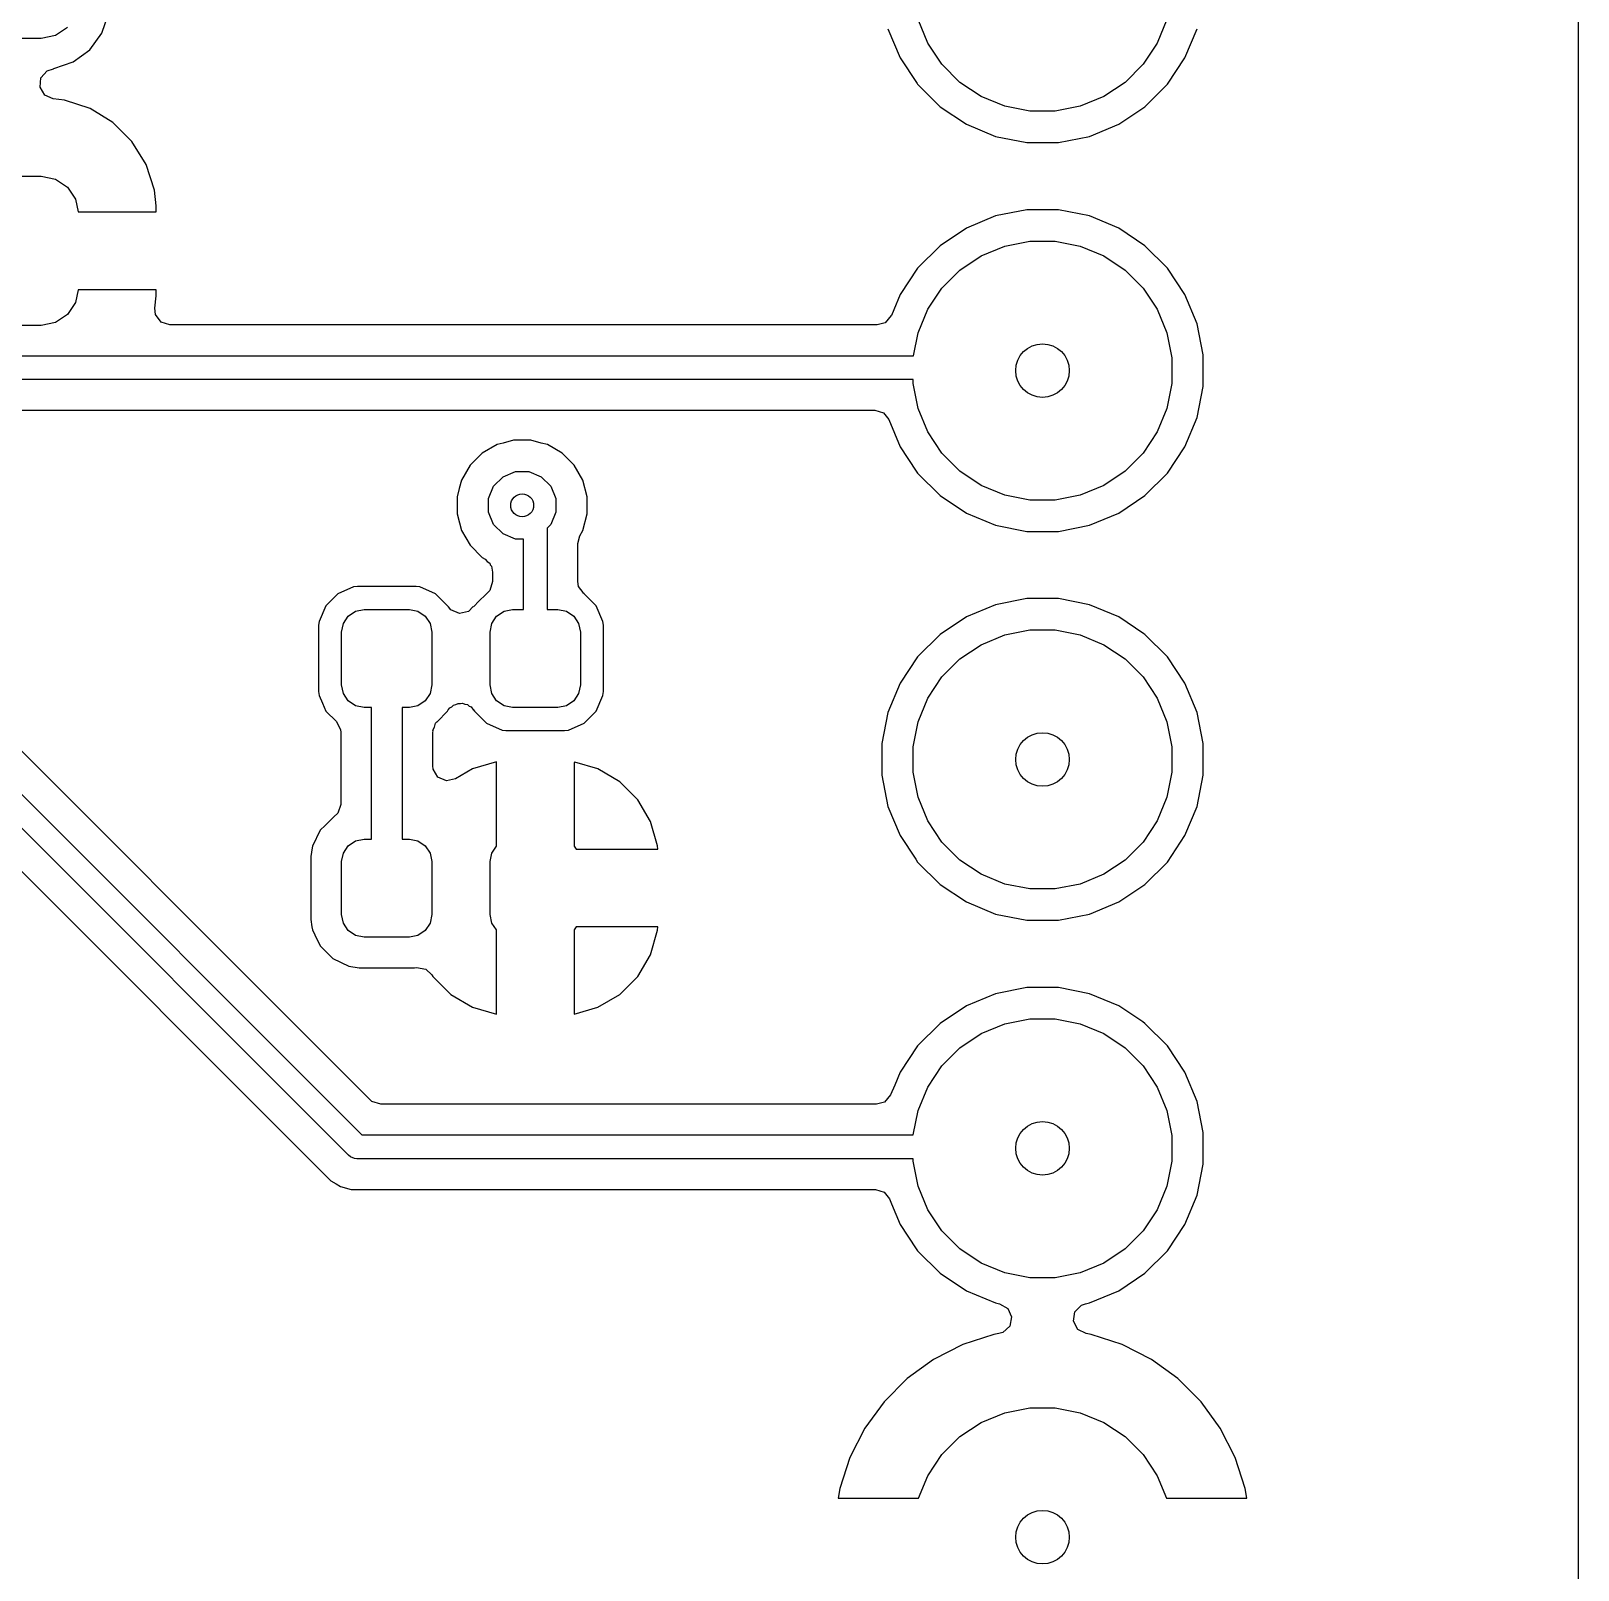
# Model space of a CAD drawing. Extents: x 2.09 to 4.51, y -4.8 to -2.93.
# Drawn here: x 4.1098 to 4.5079, y -4.3683 to -3.9725 of the extents above; entities that cross this region are included whole.
import ezdxf

# ---------------------------------------------------------------- set-up
doc = ezdxf.new("R2010")
doc.units = 0
doc.header["$MEASUREMENT"] = 0
doc.layers.add('BLACK', color=7, linetype='CONTINUOUS')

msp = doc.modelspace()

# ---------------------------------------------------------------- linework, layer by layer
at = {"layer": 'BLACK', "linetype": 'CONTINUOUS'}
for p, q in [((4.50785, -3.01194), (4.50785, -4.72428)), ((4.12809, -3.97308), (4.12983, -3.9681)), ((4.11924, -3.9716), (4.11612, -3.97368)), ((4.33031, -3.97191), (4.33343, -3.97943)), ((4.34057, -3.97562), (4.33806, -3.96956)), ((4.4021, -3.96956), (4.39959, -3.97562)), ((4.40673, -3.97943), (4.40985, -3.97191)), ((4.11245, -3.97441), (4.07653, -3.97441)), ((4.11612, -3.97368), (4.11245, -3.97441)), ((4.12496, -3.97732), (4.12809, -3.97308)), ((4.34421, -3.98107), (4.34057, -3.97562)), ((4.39959, -3.97562), (4.39595, -3.98107)), ((4.12072, -3.98045), (4.12496, -3.97732)), ((4.33343, -3.97943), (4.33781, -3.98599)), ((4.4022, -3.98621), (4.40673, -3.97943)), ((4.11242, -3.98451), (4.11403, -3.98271)), ((4.11403, -3.98271), (4.11562, -3.9822)), ((4.11562, -3.9822), (4.11574, -3.98219)), ((4.11574, -3.98219), (4.12072, -3.98045)), ((4.34885, -3.98571), (4.34421, -3.98107)), ((4.39595, -3.98107), (4.39131, -3.98571)), ((4.11217, -3.98691), (4.11242, -3.98451)), ((4.11338, -3.98899), (4.11217, -3.98691)), ((4.33781, -3.98599), (4.33795, -3.98621)), ((4.33795, -3.98621), (4.34371, -3.99197)), ((4.3543, -3.98936), (4.34885, -3.98571)), ((4.39131, -3.98571), (4.38585, -3.98936)), ((4.39644, -3.99197), (4.4022, -3.98621)), ((4.11559, -3.98996), (4.11338, -3.98899)), ((4.11848, -3.99026), (4.11559, -3.98996)), ((4.12504, -3.99243), (4.11848, -3.99026)), ((4.11848, -3.99026), (4.11848, -3.99026)), ((4.34371, -3.99197), (4.35049, -3.99649)), ((4.36036, -3.99187), (4.3543, -3.98936)), ((4.3668, -3.99315), (4.36036, -3.99187)), ((4.37979, -3.99187), (4.37336, -3.99315)), ((4.38585, -3.98936), (4.37979, -3.99187)), ((4.38967, -3.99649), (4.39644, -3.99197)), ((4.13093, -3.99606), (4.12504, -3.99243)), ((4.12504, -3.99243), (4.12504, -3.99243)), ((4.13582, -4.00096), (4.13093, -3.99606)), ((4.37336, -3.99315), (4.3668, -3.99315)), ((4.35049, -3.99649), (4.35801, -3.99961)), ((4.35801, -3.99961), (4.36601, -4.0012)), ((4.37415, -4.0012), (4.38214, -3.99961)), ((4.38214, -3.99961), (4.38967, -3.99649)), ((4.13946, -4.00685), (4.13582, -4.00096)), ((4.36601, -4.0012), (4.36601, -4.0012)), ((4.36601, -4.0012), (4.37415, -4.0012)), ((4.37415, -4.0012), (4.37415, -4.0012)), ((4.14163, -4.01341), (4.13946, -4.00685)), ((4.13946, -4.00685), (4.13946, -4.00685)), ((4.07653, -4.00984), (4.11245, -4.00984)), ((4.11245, -4.00984), (4.11612, -4.01057)), ((4.11612, -4.01057), (4.11924, -4.01265)), ((4.11924, -4.01265), (4.12132, -4.01577)), ((4.12132, -4.01577), (4.12197, -4.01904)), ((4.14205, -4.01747), (4.14163, -4.01341)), ((4.14163, -4.01341), (4.14163, -4.01341)), ((4.12197, -4.01904), (4.14205, -4.01904)), ((4.14205, -4.01904), (4.14205, -4.01747)), ((4.14205, -4.01904), (4.14205, -4.01904)), ((4.36601, -4.01848), (4.35801, -4.02007)), ((4.37415, -4.01848), (4.36601, -4.01848)), ((4.36601, -4.01848), (4.36601, -4.01848)), ((4.38214, -4.02007), (4.37415, -4.01848)), ((4.37415, -4.01848), (4.37415, -4.01848)), ((4.35049, -4.02319), (4.34371, -4.02772)), ((4.35801, -4.02007), (4.35049, -4.02319)), ((4.38967, -4.02319), (4.38214, -4.02007)), ((4.39644, -4.02772), (4.38967, -4.02319)), ((4.34371, -4.02772), (4.33795, -4.03348)), ((4.3543, -4.03033), (4.36036, -4.02782)), ((4.36036, -4.02782), (4.3668, -4.02654)), ((4.3668, -4.02654), (4.37336, -4.02654)), ((4.37336, -4.02654), (4.37979, -4.02782)), ((4.37979, -4.02782), (4.38585, -4.03033)), ((4.4022, -4.03348), (4.39644, -4.02772)), ((4.39644, -4.02772), (4.39644, -4.02772)), ((4.34885, -4.03397), (4.3543, -4.03033)), ((4.38585, -4.03033), (4.39131, -4.03397)), ((4.33795, -4.03348), (4.33343, -4.04025)), ((4.34421, -4.03861), (4.34885, -4.03397)), ((4.39131, -4.03397), (4.39595, -4.03861)), ((4.40673, -4.04025), (4.4022, -4.03348)), ((4.12197, -4.03904), (4.12132, -4.0423)), ((4.14205, -4.03904), (4.12197, -4.03904)), ((4.14205, -4.0406), (4.14205, -4.03904)), ((4.14205, -4.03904), (4.14205, -4.03904)), ((4.34057, -4.04407), (4.34421, -4.03861)), ((4.39595, -4.03861), (4.39959, -4.04407)), ((4.12132, -4.0423), (4.11924, -4.04542)), ((4.14172, -4.04382), (4.14205, -4.0406)), ((4.14189, -4.04542), (4.14172, -4.04382)), ((4.33343, -4.04025), (4.33179, -4.04421)), ((4.40985, -4.04778), (4.40673, -4.04025)), ((4.11612, -4.0475), (4.11245, -4.04823)), ((4.11924, -4.04542), (4.11612, -4.0475)), ((4.14331, -4.04737), (4.14189, -4.04542)), ((4.1456, -4.04811), (4.14331, -4.04737)), ((4.3296, -4.04754), (4.32757, -4.04811)), ((4.33117, -4.0457), (4.3296, -4.04754)), ((4.33119, -4.04565), (4.33117, -4.0457)), ((4.33179, -4.04421), (4.33119, -4.04565)), ((4.33806, -4.05013), (4.34057, -4.04407)), ((4.39959, -4.04407), (4.4021, -4.05013)), ((4.41144, -4.05577), (4.40985, -4.04778)), ((4.11245, -4.04823), (4.07653, -4.04823)), ((4.32757, -4.04811), (4.1456, -4.04811)), ((4.33689, -4.056), (4.33806, -4.05013)), ((4.4021, -4.05013), (4.40338, -4.05656)), ((4.41144, -4.06392), (4.41144, -4.05577)), ((4.01701, -4.056), (4.33689, -4.056)), ((4.40338, -4.05656), (4.40338, -4.06312)), ((4.33678, -4.06211), (4.01575, -4.06211)), ((4.33678, -4.06312), (4.33678, -4.06211)), ((4.33806, -4.06956), (4.33678, -4.06312)), ((4.40338, -4.06312), (4.4021, -4.06956)), ((4.40985, -4.07191), (4.41144, -4.06392)), ((4.01719, -4.07), (4.32692, -4.07)), ((4.32692, -4.07), (4.32921, -4.07074)), ((4.32921, -4.07074), (4.33052, -4.07241)), ((4.34057, -4.07562), (4.33806, -4.06956)), ((4.4021, -4.06956), (4.39959, -4.07562)), ((4.33052, -4.07241), (4.33343, -4.07943)), ((4.34421, -4.08107), (4.34057, -4.07562)), ((4.39959, -4.07562), (4.39595, -4.08107)), ((4.40673, -4.07943), (4.40985, -4.07191)), ((4.22975, -4.07888), (4.22593, -4.08108)), ((4.23133, -4.07846), (4.22975, -4.07888)), ((4.23402, -4.07774), (4.23133, -4.07846)), ((4.23843, -4.07774), (4.23402, -4.07774)), ((4.24112, -4.07846), (4.23843, -4.07774)), ((4.24269, -4.07888), (4.24112, -4.07846)), ((4.24651, -4.08108), (4.24269, -4.07888)), ((4.24269, -4.07888), (4.24269, -4.07888)), ((4.33343, -4.07943), (4.33761, -4.08569)), ((4.4022, -4.08621), (4.40673, -4.07943)), ((4.22593, -4.08108), (4.22282, -4.0842)), ((4.24963, -4.0842), (4.24651, -4.08108)), ((4.24651, -4.08108), (4.24651, -4.08108)), ((4.34885, -4.08571), (4.34421, -4.08107)), ((4.39595, -4.08107), (4.39131, -4.08571)), ((4.22282, -4.0842), (4.22061, -4.08802)), ((4.22886, -4.08957), (4.2313, -4.08712)), ((4.2313, -4.08712), (4.23449, -4.0858)), ((4.23449, -4.0858), (4.23795, -4.0858)), ((4.23795, -4.0858), (4.24114, -4.08712)), ((4.24114, -4.08712), (4.24359, -4.08957)), ((4.25183, -4.08802), (4.24963, -4.0842)), ((4.24963, -4.0842), (4.24963, -4.0842)), ((4.33761, -4.08569), (4.33795, -4.08621)), ((4.33795, -4.08621), (4.34371, -4.09197)), ((4.3543, -4.08936), (4.34885, -4.08571)), ((4.39131, -4.08571), (4.38585, -4.08936)), ((4.39644, -4.09197), (4.4022, -4.08621)), ((4.22003, -4.09018), (4.21947, -4.09228)), ((4.22061, -4.08802), (4.22003, -4.09018)), ((4.22753, -4.09276), (4.22886, -4.08957)), ((4.24359, -4.08957), (4.24491, -4.09276)), ((4.25297, -4.09228), (4.25183, -4.08802)), ((4.25183, -4.08802), (4.25183, -4.08802)), ((4.25183, -4.08802), (4.25183, -4.08802)), ((4.36036, -4.09187), (4.3543, -4.08936)), ((4.38585, -4.08936), (4.37979, -4.09187)), ((4.21947, -4.09228), (4.21947, -4.09669)), ((4.22753, -4.09622), (4.22753, -4.09276)), ((4.24491, -4.09276), (4.24491, -4.09622)), ((4.25297, -4.09669), (4.25297, -4.09228)), ((4.34371, -4.09197), (4.35049, -4.09649)), ((4.3668, -4.09315), (4.36036, -4.09187)), ((4.37336, -4.09315), (4.3668, -4.09315)), ((4.37979, -4.09187), (4.37336, -4.09315)), ((4.38967, -4.09649), (4.39644, -4.09197)), ((4.21947, -4.09669), (4.22008, -4.09896)), ((4.22008, -4.09896), (4.22061, -4.10095)), ((4.22886, -4.09941), (4.22753, -4.09622)), ((4.2313, -4.10185), (4.22886, -4.09941)), ((4.24359, -4.09941), (4.24262, -4.10038)), ((4.24491, -4.09622), (4.24359, -4.09941)), ((4.25183, -4.10095), (4.25297, -4.09669)), ((4.35049, -4.09649), (4.35801, -4.09961)), ((4.38214, -4.09961), (4.38967, -4.09649)), ((4.22061, -4.10095), (4.22282, -4.10477)), ((4.23449, -4.10318), (4.2313, -4.10185)), ((4.23652, -4.10318), (4.23449, -4.10318)), ((4.23652, -4.12126), (4.23652, -4.10318)), ((4.24262, -4.10038), (4.24262, -4.12126)), ((4.25051, -4.10428), (4.25103, -4.10233)), ((4.25103, -4.10233), (4.25183, -4.10095)), ((4.35801, -4.09961), (4.36601, -4.1012)), ((4.36601, -4.1012), (4.36601, -4.1012)), ((4.36601, -4.1012), (4.37415, -4.1012)), ((4.37415, -4.1012), (4.38214, -4.09961)), ((4.37415, -4.1012), (4.37415, -4.1012)), ((4.22282, -4.10477), (4.22282, -4.10477)), ((4.22282, -4.10477), (4.22593, -4.10789)), ((4.25051, -4.11406), (4.25051, -4.10428)), ((4.22593, -4.10789), (4.22667, -4.10832)), ((4.22667, -4.10832), (4.22722, -4.10892)), ((4.22722, -4.10892), (4.22788, -4.1094)), ((4.22788, -4.1094), (4.22801, -4.1098)), ((4.22801, -4.1098), (4.22829, -4.11011)), ((4.22829, -4.11011), (4.22862, -4.1117)), ((4.19284, -4.11545), (4.18883, -4.11722)), ((4.19382, -4.11533), (4.19284, -4.11545)), ((4.20894, -4.11533), (4.19382, -4.11533)), ((4.19382, -4.11533), (4.19382, -4.11533)), ((4.20992, -4.11545), (4.20894, -4.11533)), ((4.21393, -4.11722), (4.20992, -4.11545)), ((4.20992, -4.11545), (4.20992, -4.11545)), ((4.20992, -4.11545), (4.20992, -4.11545)), ((4.22862, -4.11406), (4.22788, -4.11636)), ((4.22862, -4.1117), (4.22862, -4.11406)), ((4.25074, -4.11537), (4.25051, -4.11406)), ((4.25192, -4.11691), (4.25074, -4.11537)), ((4.18883, -4.11722), (4.18572, -4.12032)), ((4.21703, -4.12032), (4.21393, -4.11722)), ((4.22492, -4.11931), (4.22391, -4.12032)), ((4.22701, -4.11722), (4.22492, -4.11931)), ((4.22727, -4.11696), (4.22701, -4.11722)), ((4.22701, -4.11722), (4.22701, -4.11722)), ((4.22788, -4.11636), (4.22726, -4.11696)), ((4.22726, -4.11696), (4.22727, -4.11696)), ((4.25186, -4.11696), (4.25192, -4.11691)), ((4.25212, -4.11722), (4.25186, -4.11696)), ((4.25522, -4.12032), (4.25212, -4.11722)), ((4.25212, -4.11722), (4.25212, -4.11722)), ((4.36601, -4.11848), (4.35801, -4.12007)), ((4.37415, -4.11848), (4.36601, -4.11848)), ((4.36601, -4.11848), (4.36601, -4.11848)), ((4.38214, -4.12007), (4.37415, -4.11848)), ((4.37415, -4.11848), (4.37415, -4.11848)), ((4.18572, -4.12032), (4.18395, -4.12433)), ((4.19021, -4.12484), (4.19146, -4.12296)), ((4.19146, -4.12296), (4.19335, -4.1217)), ((4.19335, -4.1217), (4.19557, -4.12126)), ((4.19557, -4.12126), (4.20719, -4.12126)), ((4.20719, -4.12126), (4.20941, -4.1217)), ((4.20941, -4.1217), (4.21129, -4.12296)), ((4.21129, -4.12296), (4.21255, -4.12484)), ((4.21724, -4.12062), (4.21703, -4.12032)), ((4.21703, -4.12032), (4.21703, -4.12032)), ((4.21703, -4.12032), (4.21703, -4.12032)), ((4.2173, -4.12058), (4.21724, -4.12062)), ((4.21787, -4.12137), (4.2173, -4.12058)), ((4.22008, -4.12234), (4.21787, -4.12137)), ((4.22243, -4.12183), (4.22008, -4.12234)), ((4.22359, -4.12054), (4.22243, -4.12183)), ((4.22371, -4.12062), (4.22359, -4.12054)), ((4.22391, -4.12032), (4.22371, -4.12062)), ((4.22839, -4.12484), (4.22965, -4.12296)), ((4.22965, -4.12296), (4.23154, -4.1217)), ((4.23154, -4.1217), (4.23376, -4.12126)), ((4.23376, -4.12126), (4.23652, -4.12126)), ((4.24262, -4.12126), (4.24537, -4.12126)), ((4.24537, -4.12126), (4.2476, -4.1217)), ((4.2476, -4.1217), (4.24948, -4.12296)), ((4.24948, -4.12296), (4.25074, -4.12484)), ((4.25699, -4.12433), (4.25522, -4.12032)), ((4.35049, -4.12319), (4.34371, -4.12772)), ((4.35801, -4.12007), (4.35049, -4.12319)), ((4.38967, -4.12319), (4.38214, -4.12007)), ((4.39611, -4.1275), (4.38967, -4.12319)), ((4.18395, -4.12433), (4.18384, -4.12532)), ((4.18384, -4.12532), (4.18384, -4.1424)), ((4.18976, -4.12707), (4.19021, -4.12484)), ((4.18976, -4.14065), (4.18976, -4.12707)), ((4.21255, -4.12484), (4.21299, -4.12707)), ((4.21299, -4.12707), (4.21299, -4.14065)), ((4.22795, -4.12707), (4.22839, -4.12484)), ((4.22795, -4.14065), (4.22795, -4.12707)), ((4.25074, -4.12484), (4.25118, -4.12707)), ((4.25118, -4.12707), (4.25118, -4.14065)), ((4.25711, -4.12532), (4.25699, -4.12433)), ((4.25711, -4.1424), (4.25711, -4.12532)), ((4.36036, -4.12782), (4.3668, -4.12654)), ((4.3668, -4.12654), (4.37336, -4.12654)), ((4.37336, -4.12654), (4.37979, -4.12782)), ((4.34371, -4.12772), (4.33795, -4.13348)), ((4.34885, -4.13397), (4.3543, -4.13033)), ((4.3543, -4.13033), (4.36036, -4.12782)), ((4.37979, -4.12782), (4.38585, -4.13033)), ((4.38585, -4.13033), (4.39131, -4.13397)), ((4.39644, -4.12772), (4.39611, -4.1275)), ((4.4022, -4.13348), (4.39644, -4.12772)), ((4.33795, -4.13348), (4.33343, -4.14025)), ((4.34421, -4.13861), (4.34885, -4.13397)), ((4.39131, -4.13397), (4.39595, -4.13861)), ((4.40673, -4.14025), (4.4022, -4.13348)), ((4.34057, -4.14407), (4.34421, -4.13861)), ((4.39595, -4.13861), (4.39959, -4.14407)), ((4.18384, -4.1424), (4.18384, -4.1424)), ((4.18384, -4.1424), (4.18395, -4.14338)), ((4.19021, -4.14287), (4.18976, -4.14065)), ((4.19146, -4.14476), (4.19021, -4.14287)), ((4.21255, -4.14287), (4.21129, -4.14476)), ((4.21299, -4.14065), (4.21255, -4.14287)), ((4.22839, -4.14287), (4.22795, -4.14065)), ((4.22965, -4.14476), (4.22839, -4.14287)), ((4.25074, -4.14287), (4.24948, -4.14476)), ((4.25118, -4.14065), (4.25074, -4.14287)), ((4.25699, -4.14338), (4.25711, -4.1424)), ((4.33343, -4.14025), (4.33031, -4.14778)), ((4.40985, -4.14778), (4.40673, -4.14025)), ((4.13455, -4.18482), (4.09688, -4.14715)), ((4.18395, -4.14338), (4.18483, -4.14537)), ((4.18483, -4.14537), (4.18572, -4.14739)), ((4.19335, -4.14601), (4.19146, -4.14476)), ((4.19557, -4.14646), (4.19335, -4.14601)), ((4.19744, -4.14646), (4.19557, -4.14646)), ((4.19744, -4.18031), (4.19744, -4.14646)), ((4.20719, -4.14646), (4.20531, -4.14646)), ((4.20531, -4.14646), (4.20531, -4.18031)), ((4.20941, -4.14601), (4.20719, -4.14646)), ((4.21129, -4.14476), (4.20941, -4.14601)), ((4.21703, -4.14739), (4.21718, -4.14707)), ((4.21718, -4.14707), (4.21763, -4.14658)), ((4.21763, -4.14658), (4.21813, -4.14631)), ((4.21813, -4.14631), (4.21851, -4.14588)), ((4.21851, -4.14588), (4.21916, -4.14574)), ((4.21916, -4.14574), (4.21974, -4.14542)), ((4.21974, -4.14542), (4.22031, -4.14549)), ((4.22031, -4.14549), (4.22086, -4.14537)), ((4.22086, -4.14537), (4.22147, -4.14564)), ((4.22147, -4.14564), (4.22213, -4.14573)), ((4.22213, -4.14573), (4.22255, -4.14612)), ((4.22255, -4.14612), (4.22307, -4.14634)), ((4.22307, -4.14634), (4.22365, -4.14714)), ((4.22365, -4.14714), (4.22371, -4.1471)), ((4.22371, -4.1471), (4.22391, -4.14739)), ((4.23154, -4.14601), (4.22965, -4.14476)), ((4.23376, -4.14646), (4.23154, -4.14601)), ((4.24537, -4.14646), (4.23376, -4.14646)), ((4.2476, -4.14601), (4.24537, -4.14646)), ((4.24948, -4.14476), (4.2476, -4.14601)), ((4.25522, -4.14739), (4.25699, -4.14338)), ((4.33806, -4.15013), (4.34057, -4.14407)), ((4.39959, -4.14407), (4.4021, -4.15013)), ((4.18572, -4.14739), (4.18841, -4.15008)), ((4.18841, -4.15008), (4.1895, -4.15222)), ((4.21362, -4.15156), (4.21395, -4.15054)), ((4.21395, -4.15054), (4.21427, -4.15016)), ((4.21427, -4.15016), (4.21431, -4.15012)), ((4.21431, -4.15012), (4.21703, -4.14739)), ((4.22391, -4.14739), (4.22391, -4.14739)), ((4.22391, -4.14739), (4.22391, -4.14739)), ((4.22391, -4.14739), (4.22701, -4.1505)), ((4.22701, -4.1505), (4.23103, -4.15227)), ((4.24811, -4.15227), (4.25212, -4.1505)), ((4.25212, -4.1505), (4.25522, -4.14739)), ((4.33031, -4.14778), (4.32872, -4.15577)), ((4.33678, -4.15656), (4.33806, -4.15013)), ((4.4021, -4.15013), (4.40338, -4.15656)), ((4.41144, -4.15577), (4.40985, -4.14778)), ((4.09232, -4.15375), (4.19496, -4.2564)), ((4.1895, -4.15222), (4.18955, -4.15283)), ((4.18955, -4.15283), (4.18955, -4.17138)), ((4.21321, -4.15283), (4.21329, -4.15259)), ((4.21321, -4.15577), (4.21321, -4.15283)), ((4.21324, -4.15234), (4.21362, -4.15156)), ((4.21329, -4.15259), (4.21324, -4.15234)), ((4.23103, -4.15227), (4.23201, -4.15238)), ((4.23201, -4.15238), (4.24713, -4.15238)), ((4.24713, -4.15238), (4.24811, -4.15227)), ((4.19154, -4.26161), (4.08889, -4.15896)), ((4.21321, -4.16146), (4.21321, -4.15577)), ((4.32872, -4.15577), (4.32872, -4.16392)), ((4.33678, -4.16312), (4.33678, -4.15656)), ((4.40338, -4.15656), (4.40338, -4.16312)), ((4.41144, -4.16392), (4.41144, -4.15577)), ((4.2133, -4.16231), (4.21321, -4.16146)), ((4.21453, -4.16438), (4.2133, -4.16231)), ((4.22343, -4.16225), (4.21909, -4.16482)), ((4.22957, -4.16047), (4.22343, -4.16225)), ((4.22957, -4.16065), (4.22957, -4.16047)), ((4.22957, -4.18215), (4.22957, -4.16065)), ((4.24977, -4.16052), (4.24957, -4.16065)), ((4.24957, -4.16065), (4.24957, -4.18215)), ((4.2557, -4.16225), (4.24977, -4.16052)), ((4.26132, -4.16557), (4.2557, -4.16225)), ((4.2557, -4.16225), (4.2557, -4.16225)), ((4.33806, -4.16956), (4.33678, -4.16312)), ((4.40338, -4.16312), (4.4021, -4.16956)), ((4.21674, -4.16534), (4.21453, -4.16438)), ((4.21909, -4.16482), (4.21674, -4.16534)), ((4.26593, -4.17018), (4.26132, -4.16557)), ((4.32872, -4.16392), (4.33031, -4.17191)), ((4.40985, -4.17191), (4.41144, -4.16392)), ((4.08677, -4.16799), (4.18494, -4.26617)), ((4.26925, -4.17579), (4.26593, -4.17018)), ((4.34057, -4.17562), (4.33806, -4.16956)), ((4.4021, -4.16956), (4.39959, -4.17562)), ((4.1875, -4.17482), (4.18552, -4.1768)), ((4.18776, -4.17463), (4.1875, -4.17482)), ((4.1875, -4.17482), (4.1875, -4.17482)), ((4.1875, -4.17482), (4.1875, -4.17482)), ((4.1888, -4.17367), (4.18773, -4.17458)), ((4.18773, -4.17458), (4.18776, -4.17463)), ((4.18955, -4.17138), (4.1888, -4.17367)), ((4.33031, -4.17191), (4.33343, -4.17943)), ((4.40673, -4.17943), (4.40985, -4.17191)), ((4.18427, -4.17805), (4.18226, -4.18216)), ((4.18552, -4.1768), (4.18427, -4.17805)), ((4.27107, -4.18205), (4.26925, -4.17579)), ((4.26925, -4.17579), (4.26925, -4.17579)), ((4.34421, -4.18107), (4.34057, -4.17562)), ((4.39959, -4.17562), (4.39595, -4.18107)), ((4.1822, -4.18254), (4.18187, -4.18482)), ((4.18226, -4.18216), (4.1822, -4.18254)), ((4.19021, -4.1839), (4.19146, -4.18202)), ((4.19146, -4.18202), (4.19335, -4.18076)), ((4.19335, -4.18076), (4.19557, -4.18031)), ((4.19557, -4.18031), (4.19744, -4.18031)), ((4.20531, -4.18031), (4.20719, -4.18031)), ((4.20719, -4.18031), (4.20941, -4.18076)), ((4.20941, -4.18076), (4.21129, -4.18202)), ((4.21129, -4.18202), (4.21255, -4.1839)), ((4.22839, -4.1839), (4.22957, -4.18215)), ((4.24957, -4.18215), (4.25008, -4.18291)), ((4.25008, -4.18291), (4.27113, -4.18291)), ((4.27113, -4.18291), (4.27107, -4.18205)), ((4.27107, -4.18205), (4.27107, -4.18205)), ((4.27113, -4.18291), (4.27113, -4.18291)), ((4.33343, -4.17943), (4.33746, -4.18547)), ((4.34885, -4.18571), (4.34421, -4.18107)), ((4.39595, -4.18107), (4.39131, -4.18571)), ((4.4022, -4.18621), (4.40673, -4.17943)), ((4.14701, -4.19728), (4.13455, -4.18482)), ((4.18187, -4.18482), (4.18187, -4.20101)), ((4.18976, -4.18612), (4.19021, -4.1839)), ((4.18976, -4.1997), (4.18976, -4.18612)), ((4.21255, -4.1839), (4.21299, -4.18612)), ((4.21299, -4.18612), (4.21299, -4.1997)), ((4.22795, -4.18612), (4.22839, -4.1839)), ((4.22795, -4.1997), (4.22795, -4.18612)), ((4.33746, -4.18547), (4.33795, -4.18621)), ((4.33795, -4.18621), (4.34371, -4.19197)), ((4.3543, -4.18936), (4.34885, -4.18571)), ((4.39131, -4.18571), (4.38585, -4.18936)), ((4.39644, -4.19197), (4.4022, -4.18621)), ((4.36036, -4.19187), (4.3543, -4.18936)), ((4.38585, -4.18936), (4.37979, -4.19187)), ((4.34371, -4.19197), (4.35049, -4.19649)), ((4.3668, -4.19315), (4.36036, -4.19187)), ((4.37336, -4.19315), (4.3668, -4.19315)), ((4.37979, -4.19187), (4.37336, -4.19315)), ((4.38967, -4.19649), (4.39644, -4.19197)), ((4.19709, -4.24736), (4.14701, -4.19728)), ((4.35049, -4.19649), (4.35801, -4.19961)), ((4.38214, -4.19961), (4.38967, -4.19649)), ((4.18187, -4.20101), (4.18214, -4.20285)), ((4.18214, -4.20285), (4.18226, -4.20367)), ((4.19021, -4.20193), (4.18976, -4.1997)), ((4.19146, -4.20381), (4.19021, -4.20193)), ((4.21255, -4.20193), (4.21129, -4.20381)), ((4.21299, -4.1997), (4.21255, -4.20193)), ((4.22839, -4.20193), (4.22795, -4.1997)), ((4.22957, -4.20368), (4.22839, -4.20193)), ((4.25008, -4.20291), (4.24957, -4.20368)), ((4.27113, -4.20291), (4.25008, -4.20291)), ((4.27107, -4.20377), (4.27113, -4.20291)), ((4.35801, -4.19961), (4.36601, -4.2012)), ((4.36601, -4.2012), (4.36601, -4.2012)), ((4.36601, -4.2012), (4.37415, -4.2012)), ((4.37415, -4.2012), (4.38214, -4.19961)), ((4.37415, -4.2012), (4.37415, -4.2012)), ((4.18226, -4.20367), (4.18286, -4.20491)), ((4.18286, -4.20491), (4.18427, -4.20778)), ((4.19335, -4.20507), (4.19146, -4.20381)), ((4.19557, -4.20551), (4.19335, -4.20507)), ((4.20719, -4.20551), (4.19557, -4.20551)), ((4.20941, -4.20507), (4.20719, -4.20551)), ((4.21129, -4.20381), (4.20941, -4.20507)), ((4.22957, -4.22536), (4.22957, -4.20368)), ((4.24957, -4.20368), (4.24957, -4.22536)), ((4.26925, -4.21004), (4.27107, -4.20377)), ((4.27107, -4.20377), (4.27107, -4.20377)), ((4.18427, -4.20778), (4.1875, -4.21101)), ((4.1875, -4.21101), (4.19161, -4.21302)), ((4.26593, -4.21565), (4.26925, -4.21004)), ((4.26925, -4.21004), (4.26925, -4.21004)), ((4.19161, -4.21302), (4.19427, -4.21341)), ((4.19427, -4.21341), (4.19427, -4.21341)), ((4.19427, -4.21341), (4.20849, -4.21341)), ((4.20849, -4.21341), (4.20902, -4.21333)), ((4.20849, -4.21341), (4.20849, -4.21341)), ((4.20902, -4.21333), (4.2114, -4.21373)), ((4.2114, -4.21373), (4.21294, -4.2152)), ((4.21294, -4.2152), (4.21321, -4.21565)), ((4.21321, -4.21565), (4.21782, -4.22026)), ((4.26132, -4.22026), (4.26593, -4.21565)), ((4.36601, -4.21848), (4.35801, -4.22007)), ((4.37415, -4.21848), (4.36601, -4.21848)), ((4.36601, -4.21848), (4.36601, -4.21848)), ((4.38214, -4.22007), (4.37415, -4.21848)), ((4.37415, -4.21848), (4.37415, -4.21848)), ((4.21782, -4.22026), (4.22343, -4.22358)), ((4.2557, -4.22358), (4.26132, -4.22026)), ((4.35801, -4.22007), (4.35049, -4.22319)), ((4.38967, -4.22319), (4.38214, -4.22007)), ((4.22343, -4.22358), (4.22957, -4.22536)), ((4.22957, -4.22536), (4.22957, -4.22536)), ((4.24957, -4.22536), (4.2557, -4.22358)), ((4.2557, -4.22358), (4.2557, -4.22358)), ((4.35049, -4.22319), (4.34371, -4.22772)), ((4.36036, -4.22782), (4.3668, -4.22654)), ((4.3668, -4.22654), (4.37336, -4.22654)), ((4.37336, -4.22654), (4.37979, -4.22782)), ((4.39588, -4.22734), (4.38967, -4.22319)), ((4.34371, -4.22772), (4.33795, -4.23348)), ((4.34885, -4.23397), (4.3543, -4.23033)), ((4.3543, -4.23033), (4.36036, -4.22782)), ((4.37979, -4.22782), (4.38585, -4.23033)), ((4.38585, -4.23033), (4.39131, -4.23397)), ((4.39644, -4.22772), (4.39588, -4.22734)), ((4.4022, -4.23348), (4.39644, -4.22772)), ((4.33795, -4.23348), (4.33343, -4.24025)), ((4.34421, -4.23861), (4.34885, -4.23397)), ((4.39131, -4.23397), (4.39595, -4.23861)), ((4.40673, -4.24025), (4.4022, -4.23348)), ((4.34057, -4.24407), (4.34421, -4.23861)), ((4.39595, -4.23861), (4.39959, -4.24407)), ((4.33343, -4.24025), (4.33206, -4.24356)), ((4.40985, -4.24778), (4.40673, -4.24025)), ((4.33101, -4.2461), (4.32944, -4.24793)), ((4.33206, -4.24356), (4.33101, -4.24608)), ((4.33101, -4.24608), (4.33101, -4.2461)), ((4.33806, -4.25013), (4.34057, -4.24407)), ((4.39959, -4.24407), (4.4021, -4.25013)), ((4.19756, -4.24776), (4.19709, -4.24736)), ((4.19985, -4.2485), (4.19756, -4.24776)), ((4.32741, -4.2485), (4.19985, -4.2485)), ((4.32944, -4.24793), (4.32741, -4.2485)), ((4.33681, -4.2564), (4.33806, -4.25013)), ((4.4021, -4.25013), (4.40338, -4.25656)), ((4.41144, -4.25577), (4.40985, -4.24778)), ((4.19496, -4.2564), (4.33681, -4.2564)), ((4.40338, -4.25656), (4.40338, -4.26312)), ((4.41144, -4.26392), (4.41144, -4.25577)), ((4.19201, -4.26199), (4.19154, -4.26161)), ((4.19311, -4.26244), (4.19201, -4.26199)), ((4.1937, -4.2625), (4.19311, -4.26244)), ((4.33678, -4.2625), (4.1937, -4.2625)), ((4.33678, -4.26312), (4.33678, -4.2625)), ((4.18494, -4.26617), (4.18494, -4.26617)), ((4.18494, -4.26617), (4.18698, -4.26821)), ((4.33806, -4.26956), (4.33678, -4.26312)), ((4.40338, -4.26312), (4.4021, -4.26956)), ((4.40985, -4.27191), (4.41144, -4.26392)), ((4.18698, -4.26821), (4.18698, -4.26821)), ((4.18698, -4.26821), (4.18833, -4.26899)), ((4.18833, -4.26899), (4.18948, -4.26965)), ((4.18948, -4.26965), (4.19226, -4.27039)), ((4.19226, -4.27039), (4.32708, -4.27039)), ((4.32708, -4.27039), (4.32937, -4.27114)), ((4.34057, -4.27562), (4.33806, -4.26956)), ((4.4021, -4.26956), (4.39959, -4.27562)), ((4.32937, -4.27114), (4.33068, -4.2728)), ((4.33068, -4.2728), (4.33124, -4.27415)), ((4.33124, -4.27415), (4.33343, -4.27943)), ((4.40673, -4.27943), (4.40985, -4.27191)), ((4.34421, -4.28107), (4.34057, -4.27562)), ((4.39959, -4.27562), (4.39595, -4.28107)), ((4.33343, -4.27943), (4.33759, -4.28566)), ((4.34885, -4.28571), (4.34421, -4.28107)), ((4.39595, -4.28107), (4.39131, -4.28571)), ((4.4022, -4.28621), (4.40673, -4.27943)), ((4.33759, -4.28566), (4.33795, -4.28621)), ((4.33795, -4.28621), (4.34371, -4.29197)), ((4.3543, -4.28936), (4.34885, -4.28571)), ((4.39131, -4.28571), (4.38585, -4.28936)), ((4.39644, -4.29197), (4.4022, -4.28621)), ((4.36036, -4.29187), (4.3543, -4.28936)), ((4.38585, -4.28936), (4.37979, -4.29187)), ((4.34371, -4.29197), (4.35049, -4.29649)), ((4.3668, -4.29315), (4.36036, -4.29187)), ((4.37336, -4.29315), (4.3668, -4.29315)), ((4.37979, -4.29187), (4.37336, -4.29315)), ((4.38967, -4.29649), (4.39644, -4.29197)), ((4.35049, -4.29649), (4.35801, -4.29961)), ((4.38214, -4.29961), (4.38967, -4.29649)), ((4.35801, -4.29961), (4.35903, -4.29981)), ((4.35903, -4.29981), (4.36113, -4.30099)), ((4.36113, -4.30099), (4.36214, -4.30318)), ((4.37804, -4.30425), (4.37842, -4.30187)), ((4.37842, -4.30187), (4.38012, -4.30016)), ((4.38012, -4.30016), (4.38113, -4.29981)), ((4.38113, -4.29981), (4.38214, -4.29961)), ((4.36167, -4.30554), (4.3599, -4.30718)), ((4.36214, -4.30318), (4.36167, -4.30554)), ((4.37913, -4.30639), (4.37804, -4.30425)), ((4.38128, -4.30749), (4.37913, -4.30639)), ((4.34956, -4.31029), (4.34206, -4.31412)), ((4.35756, -4.30769), (4.34956, -4.31029)), ((4.35888, -4.30749), (4.35756, -4.30769)), ((4.3599, -4.30718), (4.35888, -4.30749)), ((4.3826, -4.30769), (4.38128, -4.30749)), ((4.3906, -4.31029), (4.3826, -4.30769)), ((4.3981, -4.31412), (4.3906, -4.31029)), ((4.34206, -4.31412), (4.33525, -4.31906)), ((4.34206, -4.31412), (4.34206, -4.31412)), ((4.40491, -4.31906), (4.3981, -4.31412)), ((4.3981, -4.31412), (4.3981, -4.31412)), ((4.33525, -4.31906), (4.3293, -4.32501)), ((4.41086, -4.32501), (4.40491, -4.31906)), ((4.3293, -4.32501), (4.32435, -4.33182)), ((4.41581, -4.33182), (4.41086, -4.32501)), ((4.34885, -4.33397), (4.3543, -4.33033)), ((4.3543, -4.33033), (4.36036, -4.32782)), ((4.36036, -4.32782), (4.3668, -4.32654)), ((4.3668, -4.32654), (4.37336, -4.32654)), ((4.37336, -4.32654), (4.37979, -4.32782)), ((4.37979, -4.32782), (4.38585, -4.33033)), ((4.38585, -4.33033), (4.39131, -4.33397)), ((4.32435, -4.33182), (4.32053, -4.33932)), ((4.32435, -4.33182), (4.32435, -4.33182)), ((4.34421, -4.33861), (4.34885, -4.33397)), ((4.39131, -4.33397), (4.39595, -4.33861)), ((4.41963, -4.33932), (4.41581, -4.33182)), ((4.41581, -4.33182), (4.41581, -4.33182)), ((4.32053, -4.33932), (4.31793, -4.34732)), ((4.34057, -4.34407), (4.34421, -4.33861)), ((4.39595, -4.33861), (4.39959, -4.34407)), ((4.42223, -4.34732), (4.41963, -4.33932)), ((4.33817, -4.34984), (4.34057, -4.34407)), ((4.39959, -4.34407), (4.40198, -4.34984)), ((4.31793, -4.34732), (4.31753, -4.34984)), ((4.31753, -4.34984), (4.31753, -4.34984)), ((4.31753, -4.34984), (4.33817, -4.34984)), ((4.40198, -4.34984), (4.42263, -4.34984)), ((4.42263, -4.34984), (4.42223, -4.34732)), ((4.42263, -4.34984), (4.42263, -4.34984))]:
    msp.add_line(p, q, dxfattribs=at)
at = {"layer": 'BLACK'}
for centre, radius in [((4.37008, -4.05984), 0.00689), ((4.23622, -4.09449), 0.00295), ((4.37008, -4.15984), 0.00689), ((4.37008, -4.25984), 0.00689), ((4.37008, -4.35984), 0.00689)]:
    msp.add_circle(centre, radius, dxfattribs=at)
at = {"layer": 'WHITE'}
for centre, radius in [((4.37008, -4.05984), 0.00689), ((4.23622, -4.09449), 0.00295), ((4.37008, -4.15984), 0.00689), ((4.37008, -4.25984), 0.00689), ((4.37008, -4.35984), 0.00689)]:
    msp.add_circle(centre, radius, dxfattribs=at)

doc.saveas('drawing.dxf')
